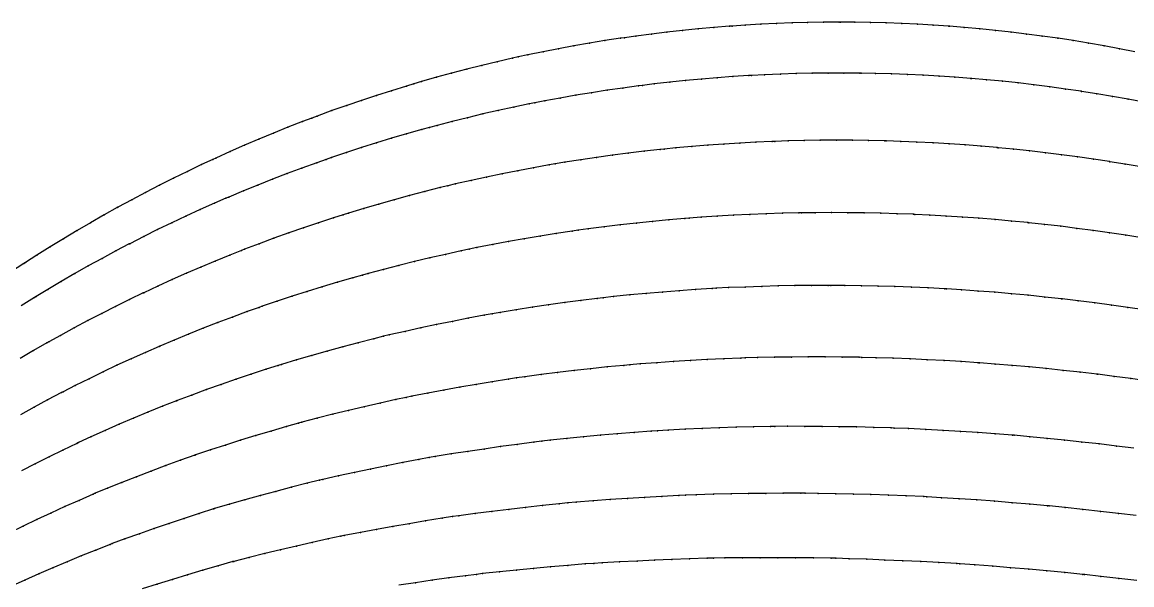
# Model space of a CAD drawing. Extents: x 0 to 4.67, y -4.5 to 1.66.
# Drawn here: x 0.754 to 1.985, y 1.036 to 1.66 of the extents above; entities that cross this region are included whole.
import ezdxf

# ---------------------------------------------------------------- set-up
doc = ezdxf.new("R2010")
doc.units = 0
doc.layers.get('0').update_dxf_attribs({"linetype": 'CONTINUOUS'})

msp = doc.modelspace()

# ---------------------------------------------------------------- linework, layer by layer
at = {"color": 4}
for points in [[(1.9881, 1.6273), (1.971, 1.6306), (1.954, 1.6338), (1.9368, 1.6367), (1.9197, 1.6396), (1.9028, 1.6421), (1.9025, 1.6422), (1.8853, 1.6446), (1.868, 1.6469), (1.8508, 1.649), (1.8335, 1.6509), (1.8162, 1.6526), (1.7989, 1.6542), (1.7823, 1.6555), (1.7816, 1.6555), (1.7642, 1.6567), (1.7469, 1.6577), (1.7295, 1.6585), (1.7121, 1.6592), (1.6948, 1.6596), (1.6774, 1.6599), (1.6616, 1.66), (1.66, 1.66), (1.6426, 1.6599), (1.6252, 1.6596), (1.6079, 1.6592), (1.5905, 1.6585), (1.5731, 1.6577), (1.5558, 1.6567), (1.5413, 1.6557), (1.5384, 1.6555), (1.5211, 1.6542), (1.5038, 1.6526), (1.4865, 1.6509), (1.4692, 1.649), (1.452, 1.6469), (1.4347, 1.6446), (1.422, 1.6428), (1.4175, 1.6422), (1.4003, 1.6396), (1.3832, 1.6367), (1.366, 1.6338), (1.349, 1.6306), (1.3319, 1.6273), (1.3149, 1.6237), (1.3042, 1.6214), (1.2979, 1.62), (1.2809, 1.6161), (1.264, 1.6121), (1.2472, 1.6079), (1.2304, 1.6034), (1.2136, 1.5989), (1.1969, 1.5941), (1.1885, 1.5916), (1.1802, 1.5892), (1.1636, 1.584), (1.147, 1.5788), (1.1305, 1.5733), (1.1141, 1.5677), (1.0977, 1.5619), (1.0814, 1.5559), (1.0755, 1.5537), (1.0651, 1.5497), (1.0489, 1.5434), (1.0328, 1.537), (1.0167, 1.5303), (1.0007, 1.5235), (0.9848, 1.5165), (0.969, 1.5093), (0.9657, 1.5078), (0.9532, 1.502), (0.9375, 1.4945), (0.9219, 1.4869), (0.9064, 1.4791), (0.8909, 1.4711), (0.8756, 1.463), (0.8603, 1.4547), (0.8596, 1.4543), (0.8451, 1.4462), (0.83, 1.4376), (0.815, 1.4288), (0.8001, 1.4199), (0.7853, 1.4108), (0.7705, 1.4016), (0.7577, 1.3934), (0.7559, 1.3922), (0.7414, 1.3826)], [(1.9881, 1.6273), (1.971, 1.6306), (1.954, 1.6338), (1.9368, 1.6367), (1.9197, 1.6396), (1.9028, 1.6421), (1.9025, 1.6422), (1.8853, 1.6446), (1.868, 1.6469), (1.8508, 1.649), (1.8335, 1.6509), (1.8162, 1.6526), (1.7989, 1.6542), (1.7823, 1.6555), (1.7816, 1.6555), (1.7642, 1.6567), (1.7469, 1.6577), (1.7295, 1.6585), (1.7121, 1.6592), (1.6948, 1.6596), (1.6774, 1.6599), (1.6616, 1.66), (1.66, 1.66), (1.6426, 1.6599), (1.6252, 1.6596), (1.6079, 1.6592), (1.5905, 1.6585), (1.5731, 1.6577), (1.5558, 1.6567), (1.5413, 1.6557), (1.5384, 1.6555), (1.5211, 1.6542), (1.5038, 1.6526), (1.4865, 1.6509), (1.4692, 1.649), (1.452, 1.6469), (1.4347, 1.6446), (1.422, 1.6428), (1.4175, 1.6422), (1.4003, 1.6396), (1.3832, 1.6367), (1.366, 1.6338), (1.349, 1.6306), (1.3319, 1.6273), (1.3149, 1.6237), (1.3042, 1.6214), (1.2979, 1.62), (1.2809, 1.6161), (1.264, 1.6121), (1.2472, 1.6079), (1.2304, 1.6034), (1.2136, 1.5989), (1.1969, 1.5941), (1.1885, 1.5916), (1.1802, 1.5892), (1.1636, 1.584), (1.147, 1.5788), (1.1305, 1.5733), (1.1141, 1.5677), (1.0977, 1.5619), (1.0814, 1.5559), (1.0755, 1.5537), (1.0651, 1.5497), (1.0489, 1.5434), (1.0328, 1.537), (1.0167, 1.5303), (1.0007, 1.5235), (0.9848, 1.5165), (0.969, 1.5093), (0.9657, 1.5078), (0.9532, 1.502), (0.9375, 1.4945), (0.9219, 1.4869), (0.9064, 1.4791), (0.8909, 1.4711), (0.8756, 1.463), (0.8603, 1.4547), (0.8596, 1.4543), (0.8451, 1.4462), (0.83, 1.4376), (0.815, 1.4288), (0.8001, 1.4199), (0.7853, 1.4108), (0.7705, 1.4016), (0.7577, 1.3934), (0.7559, 1.3922), (0.7414, 1.3826)], [(1.9881, 1.6273), (1.971, 1.6306), (1.954, 1.6338), (1.9368, 1.6367), (1.9197, 1.6396), (1.9028, 1.6421), (1.9025, 1.6422), (1.8853, 1.6446), (1.868, 1.6469), (1.8508, 1.649), (1.8335, 1.6509), (1.8162, 1.6526), (1.7989, 1.6542), (1.7823, 1.6555), (1.7816, 1.6555), (1.7642, 1.6567), (1.7469, 1.6577), (1.7295, 1.6585), (1.7121, 1.6592), (1.6948, 1.6596), (1.6774, 1.6599), (1.6616, 1.66), (1.66, 1.66), (1.6426, 1.6599), (1.6252, 1.6596), (1.6079, 1.6592), (1.5905, 1.6585), (1.5731, 1.6577), (1.5558, 1.6567), (1.5413, 1.6557), (1.5384, 1.6555), (1.5211, 1.6542), (1.5038, 1.6526), (1.4865, 1.6509), (1.4692, 1.649), (1.452, 1.6469), (1.4347, 1.6446), (1.422, 1.6428), (1.4175, 1.6422), (1.4003, 1.6396), (1.3832, 1.6367), (1.366, 1.6338), (1.349, 1.6306), (1.3319, 1.6273), (1.3149, 1.6237), (1.3042, 1.6214), (1.2979, 1.62), (1.2809, 1.6161), (1.264, 1.6121), (1.2472, 1.6079), (1.2304, 1.6034), (1.2136, 1.5989), (1.1969, 1.5941), (1.1885, 1.5916), (1.1802, 1.5892), (1.1636, 1.584), (1.147, 1.5788), (1.1305, 1.5733), (1.1141, 1.5677), (1.0977, 1.5619), (1.0814, 1.5559), (1.0755, 1.5537), (1.0651, 1.5497), (1.0489, 1.5434), (1.0328, 1.537), (1.0167, 1.5303), (1.0007, 1.5235), (0.9848, 1.5165), (0.969, 1.5093), (0.9657, 1.5078), (0.9532, 1.502), (0.9375, 1.4945), (0.9219, 1.4869), (0.9064, 1.4791), (0.8909, 1.4711), (0.8756, 1.463), (0.8603, 1.4547), (0.8596, 1.4543), (0.8451, 1.4462), (0.83, 1.4376), (0.815, 1.4288), (0.8001, 1.4199), (0.7853, 1.4108), (0.7705, 1.4016), (0.7577, 1.3934), (0.7559, 1.3922), (0.7414, 1.3826)], [(1.9881, 1.6273), (1.971, 1.6306), (1.954, 1.6338), (1.9368, 1.6367), (1.9197, 1.6396), (1.9028, 1.6421), (1.9025, 1.6422), (1.8853, 1.6446), (1.868, 1.6469), (1.8508, 1.649), (1.8335, 1.6509), (1.8162, 1.6526), (1.7989, 1.6542), (1.7823, 1.6555), (1.7816, 1.6555), (1.7642, 1.6567), (1.7469, 1.6577), (1.7295, 1.6585), (1.7121, 1.6592), (1.6948, 1.6596), (1.6774, 1.6599), (1.6616, 1.66), (1.66, 1.66), (1.6426, 1.6599), (1.6252, 1.6596), (1.6079, 1.6592), (1.5905, 1.6585), (1.5731, 1.6577), (1.5558, 1.6567), (1.5413, 1.6557), (1.5384, 1.6555), (1.5211, 1.6542), (1.5038, 1.6526), (1.4865, 1.6509), (1.4692, 1.649), (1.452, 1.6469), (1.4347, 1.6446), (1.422, 1.6428), (1.4175, 1.6422), (1.4003, 1.6396), (1.3832, 1.6367), (1.366, 1.6338), (1.349, 1.6306), (1.3319, 1.6273), (1.3149, 1.6237), (1.3042, 1.6214), (1.2979, 1.62), (1.2809, 1.6161), (1.264, 1.6121), (1.2472, 1.6079), (1.2304, 1.6034), (1.2136, 1.5989), (1.1969, 1.5941), (1.1885, 1.5916), (1.1802, 1.5892), (1.1636, 1.584), (1.147, 1.5788), (1.1305, 1.5733), (1.1141, 1.5677), (1.0977, 1.5619), (1.0814, 1.5559), (1.0755, 1.5537), (1.0651, 1.5497), (1.0489, 1.5434), (1.0328, 1.537), (1.0167, 1.5303), (1.0007, 1.5235), (0.9848, 1.5165), (0.969, 1.5093), (0.9657, 1.5078), (0.9532, 1.502), (0.9375, 1.4945), (0.9219, 1.4869), (0.9064, 1.4791), (0.8909, 1.4711), (0.8756, 1.463), (0.8603, 1.4547), (0.8596, 1.4543), (0.8451, 1.4462), (0.83, 1.4376), (0.815, 1.4288), (0.8001, 1.4199), (0.7853, 1.4108), (0.7705, 1.4016), (0.7577, 1.3934), (0.7559, 1.3922), (0.7414, 1.3826)], [(1.9881, 1.6273), (1.971, 1.6306), (1.954, 1.6338), (1.9368, 1.6367), (1.9197, 1.6396), (1.9028, 1.6421), (1.9025, 1.6422), (1.8853, 1.6446), (1.868, 1.6469), (1.8508, 1.649), (1.8335, 1.6509), (1.8162, 1.6526), (1.7989, 1.6542), (1.7823, 1.6555), (1.7816, 1.6555), (1.7642, 1.6567), (1.7469, 1.6577), (1.7295, 1.6585), (1.7121, 1.6592), (1.6948, 1.6596), (1.6774, 1.6599), (1.6616, 1.66), (1.66, 1.66), (1.6426, 1.6599), (1.6252, 1.6596), (1.6079, 1.6592), (1.5905, 1.6585), (1.5731, 1.6577), (1.5558, 1.6567), (1.5413, 1.6557), (1.5384, 1.6555), (1.5211, 1.6542), (1.5038, 1.6526), (1.4865, 1.6509), (1.4692, 1.649), (1.452, 1.6469), (1.4347, 1.6446), (1.422, 1.6428), (1.4175, 1.6422), (1.4003, 1.6396), (1.3832, 1.6367), (1.366, 1.6338), (1.349, 1.6306), (1.3319, 1.6273), (1.3149, 1.6237), (1.3042, 1.6214), (1.2979, 1.62), (1.2809, 1.6161), (1.264, 1.6121), (1.2472, 1.6079), (1.2304, 1.6034), (1.2136, 1.5989), (1.1969, 1.5941), (1.1885, 1.5916), (1.1802, 1.5892), (1.1636, 1.584), (1.147, 1.5788), (1.1305, 1.5733), (1.1141, 1.5677), (1.0977, 1.5619), (1.0814, 1.5559), (1.0755, 1.5537), (1.0651, 1.5497), (1.0489, 1.5434), (1.0328, 1.537), (1.0167, 1.5303), (1.0007, 1.5235), (0.9848, 1.5165), (0.969, 1.5093), (0.9657, 1.5078), (0.9532, 1.502), (0.9375, 1.4945), (0.9219, 1.4869), (0.9064, 1.4791), (0.8909, 1.4711), (0.8756, 1.463), (0.8603, 1.4547), (0.8596, 1.4543), (0.8451, 1.4462), (0.83, 1.4376), (0.815, 1.4288), (0.8001, 1.4199), (0.7853, 1.4108), (0.7705, 1.4016), (0.7577, 1.3934), (0.7559, 1.3922), (0.7414, 1.3826)], [(1.9979, 1.5714), (1.9806, 1.5746), (1.9632, 1.5777), (1.9459, 1.5806), (1.9288, 1.5833), (1.9285, 1.5834), (1.9111, 1.5859), (1.8936, 1.5883), (1.8761, 1.5905), (1.8587, 1.5926), (1.8412, 1.5945), (1.8236, 1.5962), (1.8069, 1.5976), (1.8061, 1.5977), (1.7885, 1.5991), (1.771, 1.6002), (1.7534, 1.6012), (1.7358, 1.602), (1.7182, 1.6027), (1.7006, 1.6032), (1.6846, 1.6035), (1.683, 1.6035), (1.6654, 1.6036), (1.6478, 1.6036), (1.6302, 1.6033), (1.6126, 1.603), (1.5951, 1.6024), (1.5775, 1.6016), (1.5629, 1.6009), (1.5599, 1.6007), (1.5424, 1.5996), (1.5249, 1.5983), (1.5073, 1.5969), (1.4898, 1.5952), (1.4724, 1.5935), (1.4549, 1.5915), (1.4421, 1.5899), (1.4375, 1.5893), (1.4201, 1.587), (1.4027, 1.5845), (1.3854, 1.5818), (1.3681, 1.579), (1.3508, 1.5759), (1.3336, 1.5728), (1.3228, 1.5706), (1.3164, 1.5694), (1.2993, 1.5658), (1.2821, 1.5621), (1.2651, 1.5582), (1.2481, 1.5541), (1.2311, 1.5499), (1.2142, 1.5455), (1.2057, 1.5432), (1.1973, 1.541), (1.1805, 1.5362), (1.1637, 1.5313), (1.147, 1.5262), (1.1303, 1.5209), (1.1137, 1.5155), (1.0972, 1.5099), (1.0913, 1.5078), (1.0808, 1.5042), (1.0644, 1.4982), (1.048, 1.4921), (1.0318, 1.4859), (1.0156, 1.4794), (0.9995, 1.4729), (0.9834, 1.4661), (0.9801, 1.4647), (0.9675, 1.4592), (0.9516, 1.4521), (0.9358, 1.4448), (0.9201, 1.4374), (0.9044, 1.4299), (0.8889, 1.4222), (0.8734, 1.4143), (0.8727, 1.414), (0.858, 1.4063), (0.8427, 1.3981), (0.8275, 1.3897), (0.8124, 1.3812), (0.7974, 1.3725), (0.7825, 1.3637), (0.7696, 1.3559), (0.7677, 1.3548), (0.753, 1.3456)], [(1.9951, 1.4994), (1.9774, 1.5025), (1.9601, 1.5053), (1.9598, 1.5054), (1.9421, 1.508), (1.9244, 1.5106), (1.9067, 1.513), (1.8889, 1.5152), (1.8711, 1.5172), (1.8534, 1.5192), (1.8363, 1.5208), (1.8355, 1.5209), (1.8177, 1.5224), (1.7999, 1.5238), (1.782, 1.5251), (1.7642, 1.5261), (1.7464, 1.527), (1.7285, 1.5278), (1.7123, 1.5283), (1.7106, 1.5284), (1.6928, 1.5288), (1.6749, 1.529), (1.657, 1.5291), (1.6392, 1.529), (1.6214, 1.5287), (1.6035, 1.5283), (1.5887, 1.5278), (1.5857, 1.5277), (1.5679, 1.5269), (1.5501, 1.526), (1.5323, 1.5249), (1.5146, 1.5236), (1.4969, 1.5222), (1.4791, 1.5206), (1.4661, 1.5193), (1.4615, 1.5188), (1.4438, 1.5169), (1.4262, 1.5148), (1.4086, 1.5125), (1.391, 1.51), (1.3735, 1.5074), (1.356, 1.5047), (1.3451, 1.5029), (1.3386, 1.5017), (1.3212, 1.4986), (1.3038, 1.4953), (1.2865, 1.4918), (1.2692, 1.4883), (1.252, 1.4845), (1.2348, 1.4806), (1.2262, 1.4785), (1.2177, 1.4765), (1.2006, 1.4721), (1.1836, 1.4677), (1.1666, 1.4631), (1.1497, 1.4583), (1.1329, 1.4534), (1.1161, 1.4483), (1.11, 1.4464), (1.0994, 1.443), (1.0828, 1.4376), (1.0662, 1.432), (1.0497, 1.4262), (1.0333, 1.4203), (1.0169, 1.4143), (1.0006, 1.4081), (0.9972, 1.4067), (0.9844, 1.4017), (0.9683, 1.3951), (0.9523, 1.3883), (0.9363, 1.3815), (0.9204, 1.3745), (0.9046, 1.3673), (0.889, 1.36), (0.8882, 1.3597), (0.8733, 1.3525), (0.8578, 1.3448), (0.8424, 1.337), (0.8271, 1.329), (0.8119, 1.3209), (0.7967, 1.3127), (0.7836, 1.3054), (0.7817, 1.3043), (0.7668, 1.2957), (0.7519, 1.287)], [(1.9959, 1.4208), (1.9779, 1.4237), (1.9599, 1.4264), (1.9419, 1.4289), (1.9238, 1.4313), (1.9058, 1.4336), (1.8877, 1.4357), (1.8703, 1.4376), (1.8695, 1.4377), (1.8514, 1.4394), (1.8333, 1.441), (1.8151, 1.4425), (1.797, 1.4438), (1.7788, 1.445), (1.7607, 1.446), (1.7442, 1.4468), (1.7425, 1.4469), (1.7243, 1.4476), (1.7062, 1.4481), (1.688, 1.4485), (1.6698, 1.4487), (1.6517, 1.4488), (1.6336, 1.4487), (1.6185, 1.4486), (1.6154, 1.4485), (1.5973, 1.4481), (1.5792, 1.4475), (1.5611, 1.4468), (1.5431, 1.4459), (1.525, 1.4448), (1.507, 1.4437), (1.4937, 1.4427), (1.489, 1.4423), (1.4711, 1.4408), (1.4531, 1.4391), (1.4353, 1.4372), (1.4174, 1.4352), (1.3996, 1.433), (1.3818, 1.4308), (1.3706, 1.4292), (1.364, 1.4283), (1.3463, 1.4256), (1.3287, 1.4227), (1.311, 1.4198), (1.2934, 1.4166), (1.2759, 1.4134), (1.2585, 1.41), (1.2497, 1.4082), (1.241, 1.4063), (1.2237, 1.4025), (1.2064, 1.3986), (1.1891, 1.3945), (1.1719, 1.3902), (1.1548, 1.3858), (1.1377, 1.3813), (1.1316, 1.3796), (1.1207, 1.3766), (1.1038, 1.3716), (1.087, 1.3665), (1.0702, 1.3613), (1.0535, 1.356), (1.0368, 1.3505), (1.0203, 1.3449), (1.0168, 1.3437), (1.0038, 1.339), (0.9874, 1.333), (0.9711, 1.3268), (0.9548, 1.3205), (0.9387, 1.3141), (0.9226, 1.3075), (0.9067, 1.3008), (0.9059, 1.3005), (0.8908, 1.2938), (0.875, 1.2867), (0.8593, 1.2795), (0.8438, 1.2721), (0.8283, 1.2646), (0.8129, 1.257), (0.7995, 1.2502), (0.7976, 1.2492), (0.7824, 1.2412), (0.7673, 1.233), (0.7523, 1.2247)], [(1.9988, 1.341), (1.9804, 1.3437), (1.962, 1.3463), (1.9436, 1.3487), (1.9252, 1.3511), (1.9075, 1.3532), (1.9067, 1.3533), (1.8883, 1.3552), (1.8698, 1.3571), (1.8513, 1.3588), (1.8328, 1.3604), (1.8143, 1.3618), (1.7958, 1.3631), (1.779, 1.3642), (1.7773, 1.3643), (1.7588, 1.3653), (1.7403, 1.3661), (1.7218, 1.3668), (1.7033, 1.3673), (1.6848, 1.3677), (1.6663, 1.368), (1.651, 1.3681), (1.6479, 1.3681), (1.6294, 1.3681), (1.611, 1.3678), (1.5926, 1.3675), (1.5742, 1.367), (1.5558, 1.3663), (1.5375, 1.3656), (1.5239, 1.3649), (1.5192, 1.3646), (1.5009, 1.3635), (1.4826, 1.3622), (1.4644, 1.3607), (1.4462, 1.3592), (1.428, 1.3575), (1.4099, 1.3556), (1.3985, 1.3544), (1.3918, 1.3536), (1.3738, 1.3514), (1.3558, 1.349), (1.3378, 1.3465), (1.3199, 1.3438), (1.3021, 1.3411), (1.2843, 1.3382), (1.2754, 1.3366), (1.2665, 1.335), (1.2488, 1.3317), (1.2312, 1.3282), (1.2136, 1.3247), (1.1961, 1.3209), (1.1787, 1.3171), (1.1613, 1.3131), (1.155, 1.3116), (1.144, 1.3089), (1.1268, 1.3045), (1.1096, 1.2999), (1.0925, 1.2953), (1.0755, 1.2905), (1.0585, 1.2855), (1.0417, 1.2805), (1.0381, 1.2794), (1.0249, 1.2752), (1.0082, 1.2697), (0.9916, 1.2641), (0.975, 1.2583), (0.9586, 1.2525), (0.9422, 1.2465), (0.926, 1.2404), (0.9252, 1.2401), (0.9098, 1.234), (0.8937, 1.2274), (0.8777, 1.2208), (0.8619, 1.214), (0.8461, 1.2071), (0.8304, 1.2001), (0.8168, 1.1939), (0.8148, 1.1929), (0.7994, 1.1855), (0.784, 1.1779), (0.7687, 1.1702), (0.7536, 1.1624)], [(2.0025, 1.262), (1.9837, 1.2647), (1.9649, 1.2672), (1.9469, 1.2695), (1.9461, 1.2696), (1.9273, 1.2718), (1.9084, 1.2738), (1.8896, 1.2758), (1.8707, 1.2776), (1.8519, 1.2793), (1.833, 1.2809), (1.8159, 1.2822), (1.8141, 1.2823), (1.7953, 1.2836), (1.7764, 1.2847), (1.7576, 1.2857), (1.7387, 1.2865), (1.7199, 1.2873), (1.701, 1.2879), (1.6854, 1.2883), (1.6822, 1.2884), (1.6634, 1.2886), (1.6446, 1.2887), (1.6259, 1.2887), (1.6071, 1.2886), (1.5884, 1.2884), (1.5697, 1.288), (1.5559, 1.2876), (1.551, 1.2874), (1.5323, 1.2867), (1.5137, 1.2858), (1.4951, 1.2848), (1.4766, 1.2836), (1.4581, 1.2823), (1.4396, 1.281), (1.428, 1.28), (1.4212, 1.2794), (1.4028, 1.2776), (1.3844, 1.2756), (1.3661, 1.2736), (1.3479, 1.2714), (1.3297, 1.2691), (1.3115, 1.2667), (1.3025, 1.2654), (1.2935, 1.2641), (1.2754, 1.2612), (1.2575, 1.2582), (1.2395, 1.2551), (1.2217, 1.2519), (1.2039, 1.2486), (1.1862, 1.2452), (1.1798, 1.2439), (1.1686, 1.2414), (1.151, 1.2375), (1.1335, 1.2335), (1.116, 1.2294), (1.0987, 1.2251), (1.0814, 1.2208), (1.0642, 1.2163), (1.0606, 1.2153), (1.0471, 1.2115), (1.0301, 1.2065), (1.0131, 1.2015), (0.9963, 1.1963), (0.9795, 1.191), (0.9629, 1.1856), (0.9463, 1.1801), (0.9455, 1.1799), (0.9298, 1.1742), (0.9134, 1.1682), (0.8971, 1.1621), (0.8809, 1.1559), (0.8648, 1.1496), (0.8489, 1.1432), (0.835, 1.1375), (0.833, 1.1367), (0.8172, 1.1297), (0.8016, 1.1227), (0.786, 1.1156), (0.7706, 1.1084), (0.7553, 1.1011), (0.7401, 1.0937)], [(1.9869, 1.1876), (1.9677, 1.1899), (1.9485, 1.1922), (1.9293, 1.1944), (1.91, 1.1965), (1.8908, 1.1984), (1.8716, 1.2002), (1.8541, 1.2018), (1.8523, 1.202), (1.8331, 1.2034), (1.8139, 1.2048), (1.7946, 1.2061), (1.7754, 1.2073), (1.7562, 1.2083), (1.737, 1.2092), (1.721, 1.2099), (1.7178, 1.2101), (1.6986, 1.2106), (1.6795, 1.2111), (1.6603, 1.2114), (1.6412, 1.2116), (1.6221, 1.2117), (1.603, 1.2118), (1.5889, 1.2117), (1.584, 1.2116), (1.565, 1.2112), (1.546, 1.2107), (1.527, 1.2101), (1.5081, 1.2093), (1.4892, 1.2085), (1.4704, 1.2075), (1.4586, 1.2068), (1.4516, 1.2064), (1.4328, 1.205), (1.4141, 1.2035), (1.3955, 1.2019), (1.3768, 1.2001), (1.3583, 1.1983), (1.3398, 1.1964), (1.3306, 1.1953), (1.3214, 1.1942), (1.303, 1.1918), (1.2846, 1.1893), (1.2664, 1.1866), (1.2482, 1.1839), (1.23, 1.1811), (1.212, 1.1782), (1.2054, 1.1771), (1.194, 1.1749), (1.1761, 1.1715), (1.1582, 1.168), (1.1404, 1.1644), (1.1227, 1.1606), (1.1051, 1.1568), (1.0876, 1.1529), (1.0839, 1.152), (1.0701, 1.1486), (1.0528, 1.1442), (1.0355, 1.1396), (1.0183, 1.135), (1.0012, 1.1302), (0.9842, 1.1254), (0.9673, 1.1205), (0.9665, 1.1202), (0.9505, 1.1151), (0.9338, 1.1097), (0.9172, 1.1041), (0.9007, 1.0984), (0.8843, 1.0927), (0.868, 1.0869), (0.8538, 1.0817), (0.8518, 1.0809), (0.8357, 1.0745), (0.8197, 1.0681), (0.8039, 1.0615), (0.7881, 1.0549), (0.7725, 1.0481), (0.757, 1.0413), (0.7463, 1.0365)], [(1.9893, 1.1128), (1.9697, 1.1152), (1.9501, 1.1175), (1.9305, 1.1197), (1.9108, 1.1218), (1.8931, 1.1236), (1.8912, 1.1237), (1.8716, 1.1255), (1.852, 1.1271), (1.8324, 1.1286), (1.8128, 1.1301), (1.7932, 1.1314), (1.7736, 1.1326), (1.7573, 1.1336), (1.754, 1.1338), (1.7345, 1.1346), (1.7149, 1.1354), (1.6954, 1.136), (1.6759, 1.1366), (1.6564, 1.1371), (1.637, 1.1374), (1.6226, 1.1376), (1.6176, 1.1376), (1.5981, 1.1376), (1.5788, 1.1374), (1.5595, 1.1372), (1.5402, 1.1368), (1.5209, 1.1364), (1.5017, 1.1358), (1.4897, 1.1354), (1.4825, 1.1351), (1.4634, 1.1341), (1.4443, 1.133), (1.4253, 1.1318), (1.4063, 1.1305), (1.3874, 1.1291), (1.3685, 1.1276), (1.3591, 1.1268), (1.3497, 1.1259), (1.331, 1.1239), (1.3123, 1.1218), (1.2937, 1.1197), (1.2751, 1.1174), (1.2566, 1.115), (1.2382, 1.1126), (1.2315, 1.1117), (1.2198, 1.1098), (1.2016, 1.1069), (1.1833, 1.1038), (1.1652, 1.1007), (1.1472, 1.0975), (1.1292, 1.0941), (1.1113, 1.0907), (1.1076, 1.09), (1.0935, 1.0869), (1.0758, 1.083), (1.0582, 1.0789), (1.0407, 1.0748), (1.0233, 1.0706), (1.0059, 1.0663), (0.9887, 1.0619), (0.9879, 1.0617), (0.9715, 1.057), (0.9545, 1.0521), (0.9376, 1.0471), (0.9207, 1.0419), (0.904, 1.0367), (0.8874, 1.0314)], [(1.9903, 1.0408), (1.9703, 1.0431), (1.9503, 1.0454), (1.9322, 1.0474), (1.9303, 1.0476), (1.9103, 1.0496), (1.8903, 1.0515), (1.8703, 1.0533), (1.8503, 1.055), (1.8304, 1.0566), (1.8104, 1.0581), (1.7938, 1.0593), (1.7905, 1.0595), (1.7705, 1.0606), (1.7506, 1.0617), (1.7307, 1.0626), (1.7108, 1.0635), (1.6909, 1.0643), (1.6711, 1.065), (1.6565, 1.0654), (1.6513, 1.0655), (1.6315, 1.0658), (1.6118, 1.066), (1.5921, 1.0661), (1.5724, 1.0661), (1.5528, 1.066), (1.5332, 1.0658), (1.5209, 1.0657), (1.5137, 1.0655), (1.4942, 1.0648), (1.4747, 1.0641), (1.4553, 1.0633), (1.436, 1.0624), (1.4167, 1.0614), (1.3975, 1.0604), (1.3879, 1.0598), (1.3783, 1.0591), (1.3592, 1.0575), (1.3401, 1.0558), (1.3211, 1.0541), (1.3022, 1.0523), (1.2833, 1.0504), (1.2646, 1.0484), (1.2578, 1.0476), (1.2458, 1.0461), (1.2272, 1.0436), (1.2087, 1.041), (1.1902, 1.0383), (1.1718, 1.0355)]]:
    msp.add_lwpolyline(points, dxfattribs=at)
at = {"color": 2}
for p in [(1.4692, 1.649), (1.4692, 1.649, 0.0018), (1.4692, 1.649, 0.0072), (1.4692, 1.649, 0.0161), (1.4692, 1.649, 0.0286), (1.4865, 1.6509), (1.4865, 1.6509, 0.0018), (1.4865, 1.6509, 0.0072), (1.4865, 1.6509, 0.0161), (1.4865, 1.6509, 0.0286), (1.5038, 1.6526), (1.5038, 1.6526, 0.0018), (1.5038, 1.6526, 0.0072), (1.5038, 1.6526, 0.0161), (1.5038, 1.6526, 0.0286), (1.5211, 1.6542), (1.5211, 1.6542, 0.0018), (1.5211, 1.6542, 0.0072), (1.5211, 1.6542, 0.0161), (1.5211, 1.6542, 0.0286), (1.5384, 1.6555), (1.5384, 1.6555, 0.0018), (1.5384, 1.6555, 0.0072), (1.5384, 1.6555, 0.0161), (1.5384, 1.6555, 0.0286), (1.5413, 1.6557), (1.5413, 1.6557, 0.0018), (1.5413, 1.6557, 0.0072), (1.5413, 1.6557, 0.0161), (1.5413, 1.6557, 0.0286), (1.5558, 1.6567), (1.5558, 1.6567, 0.0018), (1.5558, 1.6567, 0.0072), (1.5558, 1.6567, 0.0161), (1.5558, 1.6567, 0.0286), (1.5731, 1.6577), (1.5731, 1.6577, 0.0018), (1.5731, 1.6577, 0.0072), (1.5731, 1.6577, 0.0161), (1.5731, 1.6577, 0.0286), (1.5905, 1.6585), (1.5905, 1.6585, 0.0018), (1.5905, 1.6585, 0.0072), (1.5905, 1.6585, 0.0161), (1.5905, 1.6585, 0.0286), (1.6079, 1.6592), (1.6079, 1.6592, 0.0018), (1.6079, 1.6592, 0.0072), (1.6079, 1.6592, 0.0161), (1.6079, 1.6592, 0.0286), (1.6252, 1.6596), (1.6252, 1.6596, 0.0018), (1.6252, 1.6596, 0.0072), (1.6252, 1.6596, 0.0161), (1.6252, 1.6596, 0.0286), (1.6426, 1.6599), (1.6426, 1.6599, 0.0018), (1.6426, 1.6599, 0.0072), (1.6426, 1.6599, 0.0161), (1.6426, 1.6599, 0.0286), (1.66, 1.66), (1.66, 1.66, 0.0018), (1.66, 1.66, 0.0072), (1.66, 1.66, 0.0161), (1.66, 1.66, 0.0286), (1.6616, 1.66), (1.6616, 1.66, 0.0018), (1.6616, 1.66, 0.0072), (1.6616, 1.66, 0.0161), (1.6616, 1.66, 0.0286), (1.6774, 1.6599), (1.6774, 1.6599, 0.0018), (1.6774, 1.6599, 0.0072), (1.6774, 1.6599, 0.0161), (1.6774, 1.6599, 0.0286), (1.6948, 1.6596), (1.6948, 1.6596, 0.0018), (1.6948, 1.6596, 0.0072), (1.6948, 1.6596, 0.0161), (1.6948, 1.6596, 0.0286), (1.7121, 1.6592), (1.7121, 1.6592, 0.0018), (1.7121, 1.6592, 0.0072), (1.7121, 1.6592, 0.0161), (1.7121, 1.6592, 0.0286), (1.7295, 1.6585), (1.7295, 1.6585, 0.0018), (1.7295, 1.6585, 0.0072), (1.7295, 1.6585, 0.0161), (1.7295, 1.6585, 0.0286), (1.7469, 1.6577), (1.7469, 1.6577, 0.0018), (1.7469, 1.6577, 0.0072), (1.7469, 1.6577, 0.0161), (1.7469, 1.6577, 0.0286), (1.7642, 1.6567), (1.7642, 1.6567, 0.0018), (1.7642, 1.6567, 0.0072), (1.7642, 1.6567, 0.0161), (1.7642, 1.6567, 0.0286), (1.7816, 1.6555), (1.7816, 1.6555, 0.0018), (1.7816, 1.6555, 0.0072), (1.7816, 1.6555, 0.0161), (1.7816, 1.6555, 0.0286), (1.7823, 1.6555), (1.7823, 1.6555, 0.0018), (1.7823, 1.6555, 0.0072), (1.7823, 1.6555, 0.0161), (1.7823, 1.6555, 0.0286), (1.7989, 1.6542), (1.7989, 1.6542, 0.0018), (1.7989, 1.6542, 0.0072), (1.7989, 1.6542, 0.0161), (1.7989, 1.6542, 0.0286), (1.8162, 1.6526), (1.8162, 1.6526, 0.0018), (1.8162, 1.6526, 0.0072), (1.8162, 1.6526, 0.0161), (1.8162, 1.6526, 0.0286), (1.8335, 1.6509), (1.8335, 1.6509, 0.0018), (1.8335, 1.6509, 0.0072), (1.8335, 1.6509, 0.0161), (1.8335, 1.6509, 0.0286), (1.8508, 1.649), (1.8508, 1.649, 0.0018), (1.8508, 1.649, 0.0072), (1.8508, 1.649, 0.0161), (1.8508, 1.649, 0.0286), (1.3832, 1.6367), (1.3832, 1.6367, 0.0018), (1.3832, 1.6367, 0.0072), (1.3832, 1.6367, 0.0161), (1.3832, 1.6367, 0.0286), (1.4003, 1.6396), (1.4003, 1.6396, 0.0018), (1.4003, 1.6396, 0.0072), (1.4003, 1.6396, 0.0161), (1.4003, 1.6396, 0.0286), (1.4175, 1.6422), (1.4175, 1.6422, 0.0018), (1.4175, 1.6422, 0.0072), (1.4175, 1.6422, 0.0161), (1.4175, 1.6422, 0.0286), (1.422, 1.6428), (1.422, 1.6428, 0.0018), (1.422, 1.6428, 0.0072), (1.422, 1.6428, 0.0161), (1.422, 1.6428, 0.0286), (1.4347, 1.6446), (1.4347, 1.6446, 0.0018), (1.4347, 1.6446, 0.0072), (1.4347, 1.6446, 0.0161), (1.4347, 1.6446, 0.0286), (1.452, 1.6469), (1.452, 1.6469, 0.0018), (1.452, 1.6469, 0.0072), (1.452, 1.6469, 0.0161), (1.452, 1.6469, 0.0286), (1.868, 1.6469), (1.868, 1.6469, 0.0018), (1.868, 1.6469, 0.0072), (1.868, 1.6469, 0.0161), (1.868, 1.6469, 0.0286), (1.8853, 1.6446), (1.8853, 1.6446, 0.0018), (1.8853, 1.6446, 0.0072), (1.8853, 1.6446, 0.0161), (1.8853, 1.6446, 0.0286), (1.9025, 1.6422), (1.9025, 1.6422, 0.0018), (1.9025, 1.6422, 0.0072), (1.9025, 1.6422, 0.0161), (1.9025, 1.6422, 0.0286), (1.9028, 1.6421), (1.9028, 1.6421, 0.0018), (1.9028, 1.6421, 0.0072), (1.9028, 1.6421, 0.0161), (1.9028, 1.6421, 0.0286), (1.9197, 1.6396), (1.9197, 1.6396, 0.0018), (1.9197, 1.6396, 0.0072), (1.9197, 1.6396, 0.0161), (1.9197, 1.6396, 0.0286), (1.9368, 1.6367), (1.9368, 1.6367, 0.0018), (1.9368, 1.6367, 0.0072), (1.9368, 1.6367, 0.0161), (1.9368, 1.6367, 0.0286), (1.3319, 1.6273), (1.3319, 1.6273, 0.0018), (1.3319, 1.6273, 0.0072), (1.3319, 1.6273, 0.0161), (1.3319, 1.6273, 0.0286), (1.349, 1.6306), (1.349, 1.6306, 0.0018), (1.349, 1.6306, 0.0072), (1.349, 1.6306, 0.0161), (1.349, 1.6306, 0.0286), (1.366, 1.6338), (1.366, 1.6338, 0.0018), (1.366, 1.6338, 0.0072), (1.366, 1.6338, 0.0161), (1.366, 1.6338, 0.0286), (1.954, 1.6338), (1.954, 1.6338, 0.0018), (1.954, 1.6338, 0.0072), (1.954, 1.6338, 0.0161), (1.954, 1.6338, 0.0286), (1.971, 1.6306), (1.971, 1.6306, 0.0018), (1.971, 1.6306, 0.0072), (1.971, 1.6306, 0.0161), (1.971, 1.6306, 0.0286), (1.264, 1.6121), (1.264, 1.6121, 0.0018), (1.264, 1.6121, 0.0072), (1.264, 1.6121, 0.0161), (1.264, 1.6121, 0.0286), (1.2809, 1.6161), (1.2809, 1.6161, 0.0018), (1.2809, 1.6161, 0.0072), (1.2809, 1.6161, 0.0161), (1.2809, 1.6161, 0.0286), (1.2979, 1.62), (1.2979, 1.62, 0.0018), (1.2979, 1.62, 0.0072), (1.2979, 1.62, 0.0161), (1.2979, 1.62, 0.0286), (1.3042, 1.6214), (1.3042, 1.6214, 0.0018), (1.3042, 1.6214, 0.0072), (1.3042, 1.6214, 0.0161), (1.3042, 1.6214, 0.0286), (1.3149, 1.6237), (1.3149, 1.6237, 0.0018), (1.3149, 1.6237, 0.0072), (1.3149, 1.6237, 0.0161), (1.3149, 1.6237, 0.0286), (1.2304, 1.6034), (1.2304, 1.6034, 0.0018), (1.2304, 1.6034, 0.0072), (1.2304, 1.6034, 0.0161), (1.2304, 1.6034, 0.0286), (1.2472, 1.6079), (1.2472, 1.6079, 0.0018), (1.2472, 1.6079, 0.0072), (1.2472, 1.6079, 0.0161), (1.2472, 1.6079, 0.0286), (1.5424, 1.5996, 0.0648), (1.5599, 1.6007, 0.0648), (1.5629, 1.6009, 0.0648), (1.5775, 1.6016, 0.0648), (1.5951, 1.6024, 0.0648), (1.6126, 1.603, 0.0648), (1.6302, 1.6033, 0.0648), (1.6478, 1.6036, 0.0648), (1.6654, 1.6036, 0.0648), (1.683, 1.6035, 0.0648), (1.6846, 1.6035, 0.0648), (1.7006, 1.6032, 0.0648), (1.7182, 1.6027, 0.0648), (1.7358, 1.602, 0.0648), (1.7534, 1.6012, 0.0648), (1.771, 1.6002, 0.0648), (1.1802, 1.5892), (1.1802, 1.5892, 0.0018), (1.1802, 1.5892, 0.0072), (1.1802, 1.5892, 0.0161), (1.1802, 1.5892, 0.0286), (1.1885, 1.5916), (1.1885, 1.5916, 0.0018), (1.1885, 1.5916, 0.0072), (1.1885, 1.5916, 0.0161), (1.1885, 1.5916, 0.0286), (1.1969, 1.5941), (1.1969, 1.5941, 0.0018), (1.1969, 1.5941, 0.0072), (1.1969, 1.5941, 0.0161), (1.1969, 1.5941, 0.0286), (1.2136, 1.5989), (1.2136, 1.5989, 0.0018), (1.2136, 1.5989, 0.0072), (1.2136, 1.5989, 0.0161), (1.2136, 1.5989, 0.0286), (1.4375, 1.5893, 0.0648), (1.4421, 1.5899, 0.0648), (1.4549, 1.5915, 0.0648), (1.4724, 1.5935, 0.0648), (1.4898, 1.5952, 0.0648), (1.5073, 1.5969, 0.0648), (1.5249, 1.5983, 0.0648), (1.7885, 1.5991, 0.0648), (1.8061, 1.5977, 0.0648), (1.8069, 1.5976, 0.0648), (1.8236, 1.5962, 0.0648), (1.8412, 1.5945, 0.0648), (1.8587, 1.5926, 0.0648), (1.8761, 1.5905, 0.0648), (1.8936, 1.5883, 0.0648), (1.147, 1.5788), (1.147, 1.5788, 0.0018), (1.147, 1.5788, 0.0072), (1.147, 1.5788, 0.0161), (1.147, 1.5788, 0.0286), (1.1636, 1.584), (1.1636, 1.584, 0.0018), (1.1636, 1.584, 0.0072), (1.1636, 1.584, 0.0161), (1.1636, 1.584, 0.0286), (1.3508, 1.5759, 0.0648), (1.3681, 1.579, 0.0648), (1.3854, 1.5818, 0.0648), (1.4027, 1.5845, 0.0648), (1.4201, 1.587, 0.0648), (1.9111, 1.5859, 0.0648), (1.9285, 1.5834, 0.0648), (1.9288, 1.5833, 0.0648), (1.9459, 1.5806, 0.0648), (1.9632, 1.5777, 0.0648), (1.1141, 1.5677), (1.1141, 1.5677, 0.0018), (1.1141, 1.5677, 0.0072), (1.1141, 1.5677, 0.0161), (1.1141, 1.5677, 0.0286), (1.1305, 1.5733), (1.1305, 1.5733, 0.0018), (1.1305, 1.5733, 0.0072), (1.1305, 1.5733, 0.0161), (1.1305, 1.5733, 0.0286), (1.2993, 1.5658, 0.0648), (1.3164, 1.5694, 0.0648), (1.3228, 1.5706, 0.0648), (1.3336, 1.5728, 0.0648), (1.9806, 1.5746, 0.0648), (1.0755, 1.5537), (1.0755, 1.5537, 0.0018), (1.0755, 1.5537, 0.0072), (1.0755, 1.5537, 0.0161), (1.0755, 1.5537, 0.0286), (1.0814, 1.5559), (1.0814, 1.5559, 0.0018), (1.0814, 1.5559, 0.0072), (1.0814, 1.5559, 0.0161), (1.0814, 1.5559, 0.0286), (1.0977, 1.5619), (1.0977, 1.5619, 0.0018), (1.0977, 1.5619, 0.0072), (1.0977, 1.5619, 0.0161), (1.0977, 1.5619, 0.0286), (1.2481, 1.5541, 0.0648), (1.2651, 1.5582, 0.0648), (1.2821, 1.5621, 0.0648), (1.0489, 1.5434), (1.0489, 1.5434, 0.0018), (1.0489, 1.5434, 0.0072), (1.0489, 1.5434, 0.0161), (1.0489, 1.5434, 0.0286), (1.0651, 1.5497), (1.0651, 1.5497, 0.0018), (1.0651, 1.5497, 0.0072), (1.0651, 1.5497, 0.0161), (1.0651, 1.5497, 0.0286), (1.1973, 1.541, 0.0648), (1.2057, 1.5432, 0.0648), (1.2142, 1.5455, 0.0648), (1.2311, 1.5499, 0.0648), (1.0167, 1.5303), (1.0167, 1.5303, 0.0018), (1.0167, 1.5303, 0.0072), (1.0167, 1.5303, 0.0161), (1.0167, 1.5303, 0.0286), (1.0328, 1.537), (1.0328, 1.537, 0.0018), (1.0328, 1.537, 0.0072), (1.0328, 1.537, 0.0161), (1.0328, 1.537, 0.0286), (1.147, 1.5262, 0.0648), (1.1637, 1.5313, 0.0648), (1.1805, 1.5362, 0.0648), (1.5501, 1.526, 0.1112), (1.5679, 1.5269, 0.1112), (1.5857, 1.5277, 0.1112), (1.5887, 1.5278, 0.1112), (1.6035, 1.5283, 0.1112), (1.6214, 1.5287, 0.1112), (1.6392, 1.529, 0.1112), (1.657, 1.5291, 0.1112), (1.6749, 1.529, 0.1112), (1.6928, 1.5288, 0.1112), (1.7106, 1.5284, 0.1112), (1.7123, 1.5283, 0.1112), (1.7285, 1.5278, 0.1112), (1.7464, 1.527, 0.1112), (1.7642, 1.5261, 0.1112), (0.9848, 1.5165), (0.9848, 1.5165, 0.0018), (0.9848, 1.5165, 0.0072), (0.9848, 1.5165, 0.0161), (0.9848, 1.5165, 0.0286), (1.0007, 1.5235), (1.0007, 1.5235, 0.0018), (1.0007, 1.5235, 0.0072), (1.0007, 1.5235, 0.0161), (1.0007, 1.5235, 0.0286), (1.1137, 1.5155, 0.0648), (1.1303, 1.5209, 0.0648), (1.4262, 1.5148, 0.1112), (1.4438, 1.5169, 0.1112), (1.4615, 1.5188, 0.1112), (1.4661, 1.5193, 0.1112), (1.4791, 1.5206, 0.1112), (1.4969, 1.5222, 0.1112), (1.5146, 1.5236, 0.1112), (1.5323, 1.5249, 0.1112), (1.782, 1.5251, 0.1112), (1.7999, 1.5238, 0.1112), (1.8177, 1.5224, 0.1112), (1.8355, 1.5209, 0.1112), (1.8363, 1.5208, 0.1112), (1.8534, 1.5192, 0.1112), (1.8711, 1.5172, 0.1112), (1.8889, 1.5152, 0.1112), (0.9532, 1.502), (0.9532, 1.502, 0.0018), (0.9532, 1.502, 0.0072), (0.9532, 1.502, 0.0161), (0.9532, 1.502, 0.0286), (0.9657, 1.5078), (0.9657, 1.5078, 0.0018), (0.9657, 1.5078, 0.0072), (0.9657, 1.5078, 0.0161), (0.9657, 1.5078, 0.0286), (0.969, 1.5093), (0.969, 1.5093, 0.0018), (0.969, 1.5093, 0.0072), (0.969, 1.5093, 0.0161), (0.969, 1.5093, 0.0286), (1.0808, 1.5042, 0.0648), (1.0913, 1.5078, 0.0648), (1.0972, 1.5099, 0.0648), (1.3386, 1.5017, 0.1112), (1.3451, 1.5029, 0.1112), (1.356, 1.5047, 0.1112), (1.3735, 1.5074, 0.1112), (1.391, 1.51, 0.1112), (1.4086, 1.5125, 0.1112), (1.9067, 1.513, 0.1112), (1.9244, 1.5106, 0.1112), (1.9421, 1.508, 0.1112), (1.9598, 1.5054, 0.1112), (1.9601, 1.5053, 0.1112), (1.9774, 1.5025, 0.1112), (0.9375, 1.4945), (0.9375, 1.4945, 0.0018), (0.9375, 1.4945, 0.0072), (0.9375, 1.4945, 0.0161), (0.9375, 1.4945, 0.0286), (1.048, 1.4921, 0.0648), (1.0644, 1.4982, 0.0648), (1.2865, 1.4918, 0.1112), (1.3038, 1.4953, 0.1112), (1.3212, 1.4986, 0.1112), (0.9064, 1.4791), (0.9064, 1.4791, 0.0018), (0.9064, 1.4791, 0.0072), (0.9064, 1.4791, 0.0161), (0.9064, 1.4791, 0.0286), (0.9219, 1.4869), (0.9219, 1.4869, 0.0018), (0.9219, 1.4869, 0.0072), (0.9219, 1.4869, 0.0161), (0.9219, 1.4869, 0.0286), (1.0156, 1.4794, 0.0648), (1.0318, 1.4859, 0.0648), (1.2262, 1.4785, 0.1112), (1.2348, 1.4806, 0.1112), (1.252, 1.4845, 0.1112), (1.2692, 1.4883, 0.1112), (0.8909, 1.4711), (0.8909, 1.4711, 0.0018), (0.8909, 1.4711, 0.0072), (0.8909, 1.4711, 0.0161), (0.8909, 1.4711, 0.0286), (0.9801, 1.4647, 0.0648), (0.9834, 1.4661, 0.0648), (0.9995, 1.4729, 0.0648), (1.1836, 1.4677, 0.1112), (1.2006, 1.4721, 0.1112), (1.2177, 1.4765, 0.1112), (0.8596, 1.4543), (0.8596, 1.4543, 0.0018), (0.8596, 1.4543, 0.0072), (0.8596, 1.4543, 0.0161), (0.8596, 1.4543, 0.0286), (0.8603, 1.4547), (0.8603, 1.4547, 0.0018), (0.8603, 1.4547, 0.0072), (0.8603, 1.4547, 0.0161), (0.8603, 1.4547, 0.0286), (0.8756, 1.463), (0.8756, 1.463, 0.0018), (0.8756, 1.463, 0.0072), (0.8756, 1.463, 0.0161), (0.8756, 1.463, 0.0286), (0.9516, 1.4521, 0.0648), (0.9675, 1.4592, 0.0648), (1.1329, 1.4534, 0.1112), (1.1497, 1.4583, 0.1112), (1.1666, 1.4631, 0.1112), (0.8451, 1.4462), (0.8451, 1.4462, 0.0018), (0.8451, 1.4462, 0.0072), (0.8451, 1.4462, 0.0161), (0.8451, 1.4462, 0.0286), (0.9358, 1.4448, 0.0648), (1.0994, 1.443, 0.1112), (1.11, 1.4464, 0.1112), (1.1161, 1.4483, 0.1112), (1.4711, 1.4408, 0.1701), (1.489, 1.4423, 0.1701), (1.4937, 1.4427, 0.1701), (1.507, 1.4437, 0.1701), (1.525, 1.4448, 0.1701), (1.5431, 1.4459, 0.1701), (1.5611, 1.4468, 0.1701), (1.5792, 1.4475, 0.1701), (1.5973, 1.4481, 0.1701), (1.6154, 1.4485, 0.1701), (1.6185, 1.4486, 0.1701), (1.6336, 1.4487, 0.1701), (1.6517, 1.4488, 0.1701), (1.6698, 1.4487, 0.1701), (1.688, 1.4485, 0.1701), (1.7062, 1.4481, 0.1701), (1.7243, 1.4476, 0.1701), (1.7425, 1.4469, 0.1701), (1.7442, 1.4468, 0.1701), (1.7607, 1.446, 0.1701), (1.7788, 1.445, 0.1701), (1.797, 1.4438, 0.1701), (1.8151, 1.4425, 0.1701), (1.8333, 1.441, 0.1701), (0.815, 1.4288), (0.815, 1.4288, 0.0018), (0.815, 1.4288, 0.0072), (0.815, 1.4288, 0.0161), (0.815, 1.4288, 0.0286), (0.83, 1.4376), (0.83, 1.4376, 0.0018), (0.83, 1.4376, 0.0072), (0.83, 1.4376, 0.0161), (0.83, 1.4376, 0.0286), (0.9044, 1.4299, 0.0648), (0.9201, 1.4374, 0.0648), (1.0662, 1.432, 0.1112), (1.0828, 1.4376, 0.1112), (1.364, 1.4283, 0.1701), (1.3706, 1.4292, 0.1701), (1.3818, 1.4308, 0.1701), (1.3996, 1.433, 0.1701), (1.4174, 1.4352, 0.1701), (1.4353, 1.4372, 0.1701), (1.4531, 1.4391, 0.1701), (1.8514, 1.4394, 0.1701), (1.8695, 1.4377, 0.1701), (1.8703, 1.4376, 0.1701), (1.8877, 1.4357, 0.1701), (1.9058, 1.4336, 0.1701), (1.9238, 1.4313, 0.1701), (1.9419, 1.4289, 0.1701), (0.8001, 1.4199), (0.8001, 1.4199, 0.0018), (0.8001, 1.4199, 0.0072), (0.8001, 1.4199, 0.0161), (0.8001, 1.4199, 0.0286), (0.8889, 1.4222, 0.0648), (1.0333, 1.4203, 0.1112), (1.0497, 1.4262, 0.1112), (1.2934, 1.4166, 0.1701), (1.311, 1.4198, 0.1701), (1.3287, 1.4227, 0.1701), (1.3463, 1.4256, 0.1701), (1.9599, 1.4264, 0.1701), (1.9779, 1.4237, 0.1701), (0.7853, 1.4108), (0.7853, 1.4108, 0.0018), (0.7853, 1.4108, 0.0072), (0.7853, 1.4108, 0.0161), (0.7853, 1.4108, 0.0286), (0.858, 1.4063, 0.0648), (0.8727, 1.414, 0.0648), (0.8734, 1.4143, 0.0648), (0.9972, 1.4067, 0.1112), (1.0006, 1.4081, 0.1112), (1.0169, 1.4143, 0.1112), (1.241, 1.4063, 0.1701), (1.2497, 1.4082, 0.1701), (1.2585, 1.41, 0.1701), (1.2759, 1.4134, 0.1701), (0.7559, 1.3922), (0.7559, 1.3922, 0.0018), (0.7559, 1.3922, 0.0072), (0.7559, 1.3922, 0.0161), (0.7559, 1.3922, 0.0286), (0.7577, 1.3934), (0.7577, 1.3934, 0.0018), (0.7577, 1.3934, 0.0072), (0.7577, 1.3934, 0.0161), (0.7577, 1.3934, 0.0286), (0.7705, 1.4016), (0.7705, 1.4016, 0.0018), (0.7705, 1.4016, 0.0072), (0.7705, 1.4016, 0.0161), (0.7705, 1.4016, 0.0286), (0.8427, 1.3981, 0.0648), (0.9683, 1.3951, 0.1112), (0.9844, 1.4017, 0.1112), (1.1891, 1.3945, 0.1701), (1.2064, 1.3986, 0.1701), (1.2237, 1.4025, 0.1701), (0.8124, 1.3812, 0.0648), (0.8275, 1.3897, 0.0648), (0.9363, 1.3815, 0.1112), (0.9523, 1.3883, 0.1112), (1.1316, 1.3796, 0.1701), (1.1377, 1.3813, 0.1701), (1.1548, 1.3858, 0.1701), (1.1719, 1.3902, 0.1701), (0.7974, 1.3725, 0.0648), (0.9046, 1.3673, 0.1112), (0.9204, 1.3745, 0.1112), (1.087, 1.3665, 0.1701), (1.1038, 1.3716, 0.1701), (1.1207, 1.3766, 0.1701), (1.5558, 1.3663, 0.2414), (1.5742, 1.367, 0.2414), (1.5926, 1.3675, 0.2414), (1.611, 1.3678, 0.2414), (1.6294, 1.3681, 0.2414), (1.6479, 1.3681, 0.2414), (1.651, 1.3681, 0.2414), (1.6663, 1.368, 0.2414), (1.6848, 1.3677, 0.2414), (1.7033, 1.3673, 0.2414), (1.7218, 1.3668, 0.2414), (1.7403, 1.3661, 0.2414), (0.7677, 1.3548, 0.0648), (0.7696, 1.3559, 0.0648), (0.7825, 1.3637, 0.0648), (0.8882, 1.3597, 0.1112), (0.889, 1.36, 0.1112), (1.0535, 1.356, 0.1701), (1.0702, 1.3613, 0.1701), (1.3918, 1.3536, 0.2414), (1.3985, 1.3544, 0.2414), (1.4099, 1.3556, 0.2414), (1.428, 1.3575, 0.2414), (1.4462, 1.3592, 0.2414), (1.4644, 1.3607, 0.2414), (1.4826, 1.3622, 0.2414), (1.5009, 1.3635, 0.2414), (1.5192, 1.3646, 0.2414), (1.5239, 1.3649, 0.2414), (1.5375, 1.3656, 0.2414), (1.7588, 1.3653, 0.2414), (1.7773, 1.3643, 0.2414), (1.779, 1.3642, 0.2414), (1.7958, 1.3631, 0.2414), (1.8143, 1.3618, 0.2414), (1.8328, 1.3604, 0.2414), (1.8513, 1.3588, 0.2414), (1.8698, 1.3571, 0.2414), (1.8883, 1.3552, 0.2414), (0.8578, 1.3448, 0.1112), (0.8733, 1.3525, 0.1112), (1.0168, 1.3437, 0.1701), (1.0203, 1.3449, 0.1701), (1.0368, 1.3505, 0.1701), (1.3199, 1.3438, 0.2414), (1.3378, 1.3465, 0.2414), (1.3558, 1.349, 0.2414), (1.3738, 1.3514, 0.2414), (1.9067, 1.3533, 0.2414), (1.9075, 1.3532, 0.2414), (1.9252, 1.3511, 0.2414), (1.9436, 1.3487, 0.2414), (1.962, 1.3463, 0.2414), (1.9804, 1.3437, 0.2414), (0.8271, 1.329, 0.1112), (0.8424, 1.337, 0.1112), (0.9874, 1.333, 0.1701), (1.0038, 1.339, 0.1701), (1.2488, 1.3317, 0.2414), (1.2665, 1.335, 0.2414), (1.2754, 1.3366, 0.2414), (1.2843, 1.3382, 0.2414), (1.3021, 1.3411, 0.2414), (0.8119, 1.3209, 0.1112), (0.9548, 1.3205, 0.1701), (0.9711, 1.3268, 0.1701), (1.1787, 1.3171, 0.2414), (1.1961, 1.3209, 0.2414), (1.2136, 1.3247, 0.2414), (1.2312, 1.3282, 0.2414), (0.7817, 1.3043, 0.1112), (0.7836, 1.3054, 0.1112), (0.7967, 1.3127, 0.1112), (0.9226, 1.3075, 0.1701), (0.9387, 1.3141, 0.1701), (1.1268, 1.3045, 0.2414), (1.144, 1.3089, 0.2414), (1.155, 1.3116, 0.2414), (1.1613, 1.3131, 0.2414), (0.7668, 1.2957, 0.1112), (0.8908, 1.2938, 0.1701), (0.9059, 1.3005, 0.1701), (0.9067, 1.3008, 0.1701), (1.0925, 1.2953, 0.2414), (1.1096, 1.2999, 0.2414), (0.875, 1.2867, 0.1701), (1.0417, 1.2805, 0.2414), (1.0585, 1.2855, 0.2414), (1.0755, 1.2905, 0.2414), (1.428, 1.28, 0.3252), (1.4396, 1.281, 0.3252), (1.4581, 1.2823, 0.3252), (1.4766, 1.2836, 0.3252), (1.4951, 1.2848, 0.3252), (1.5137, 1.2858, 0.3252), (1.5323, 1.2867, 0.3252), (1.551, 1.2874, 0.3252), (1.5559, 1.2876, 0.3252), (1.5697, 1.288, 0.3252), (1.5884, 1.2884, 0.3252), (1.6071, 1.2886, 0.3252), (1.6259, 1.2887, 0.3252), (1.6446, 1.2887, 0.3252), (1.6634, 1.2886, 0.3252), (1.6822, 1.2884, 0.3252), (1.6854, 1.2883, 0.3252), (1.701, 1.2879, 0.3252), (1.7199, 1.2873, 0.3252), (1.7387, 1.2865, 0.3252), (1.7576, 1.2857, 0.3252), (1.7764, 1.2847, 0.3252), (1.7953, 1.2836, 0.3252), (1.8141, 1.2823, 0.3252), (1.8159, 1.2822, 0.3252), (1.833, 1.2809, 0.3252), (0.8438, 1.2721, 0.1701), (0.8593, 1.2795, 0.1701), (1.0082, 1.2697, 0.2414), (1.0249, 1.2752, 0.2414), (1.0381, 1.2794, 0.2414), (1.3297, 1.2691, 0.3252), (1.3479, 1.2714, 0.3252), (1.3661, 1.2736, 0.3252), (1.3844, 1.2756, 0.3252), (1.4028, 1.2776, 0.3252), (1.4212, 1.2794, 0.3252), (1.8519, 1.2793, 0.3252), (1.8707, 1.2776, 0.3252), (1.8896, 1.2758, 0.3252), (1.9084, 1.2738, 0.3252), (1.9273, 1.2718, 0.3252), (1.9461, 1.2696, 0.3252), (1.9469, 1.2695, 0.3252), (0.8129, 1.257, 0.1701), (0.8283, 1.2646, 0.1701), (0.975, 1.2583, 0.2414), (0.9916, 1.2641, 0.2414), (1.2395, 1.2551, 0.3252), (1.2575, 1.2582, 0.3252), (1.2754, 1.2612, 0.3252), (1.2935, 1.2641, 0.3252), (1.3025, 1.2654, 0.3252), (1.3115, 1.2667, 0.3252), (1.9649, 1.2672, 0.3252), (1.9837, 1.2647, 0.3252), (0.7976, 1.2492, 0.1701), (0.7995, 1.2502, 0.1701), (0.9422, 1.2465, 0.2414), (0.9586, 1.2525, 0.2414), (1.1798, 1.2439, 0.3252), (1.1862, 1.2452, 0.3252), (1.2039, 1.2486, 0.3252), (1.2217, 1.2519, 0.3252), (0.7673, 1.233, 0.1701), (0.7824, 1.2412, 0.1701), (0.9098, 1.234, 0.2414), (0.9252, 1.2401, 0.2414), (0.926, 1.2404, 0.2414), (1.1335, 1.2335, 0.3252), (1.151, 1.2375, 0.3252), (1.1686, 1.2414, 0.3252), (0.8777, 1.2208, 0.2414), (0.8937, 1.2274, 0.2414), (1.0814, 1.2208, 0.3252), (1.0987, 1.2251, 0.3252), (1.116, 1.2294, 0.3252), (0.8461, 1.2071, 0.2414), (0.8619, 1.214, 0.2414), (1.0301, 1.2065, 0.3252), (1.0471, 1.2115, 0.3252), (1.0606, 1.2153, 0.3252), (1.0642, 1.2163, 0.3252), (1.4516, 1.2064, 0.4215), (1.4586, 1.2068, 0.4215), (1.4704, 1.2075, 0.4215), (1.4892, 1.2085, 0.4215), (1.5081, 1.2093, 0.4215), (1.527, 1.2101, 0.4215), (1.546, 1.2107, 0.4215), (1.565, 1.2112, 0.4215), (1.584, 1.2116, 0.4215), (1.5889, 1.2117, 0.4215), (1.603, 1.2118, 0.4215), (1.6221, 1.2117, 0.4215), (1.6412, 1.2116, 0.4215), (1.6603, 1.2114, 0.4215), (1.6795, 1.2111, 0.4215), (1.6986, 1.2106, 0.4215), (1.7178, 1.2101, 0.4215), (1.721, 1.2099, 0.4215), (1.737, 1.2092, 0.4215), (1.7562, 1.2083, 0.4215), (1.7754, 1.2073, 0.4215), (1.7946, 1.2061, 0.4215), (0.8168, 1.1939, 0.2414), (0.8304, 1.2001, 0.2414), (0.9963, 1.1963, 0.3252), (1.0131, 1.2015, 0.3252), (1.3214, 1.1942, 0.4215), (1.3306, 1.1953, 0.4215), (1.3398, 1.1964, 0.4215), (1.3583, 1.1983, 0.4215), (1.3768, 1.2001, 0.4215), (1.3955, 1.2019, 0.4215), (1.4141, 1.2035, 0.4215), (1.4328, 1.205, 0.4215), (1.8139, 1.2048, 0.4215), (1.8331, 1.2034, 0.4215), (1.8523, 1.202, 0.4215), (1.8541, 1.2018, 0.4215), (1.8716, 1.2002, 0.4215), (1.8908, 1.1984, 0.4215), (1.91, 1.1965, 0.4215), (1.9293, 1.1944, 0.4215), (0.7994, 1.1855, 0.2414), (0.8148, 1.1929, 0.2414), (0.9629, 1.1856, 0.3252), (0.9795, 1.191, 0.3252), (1.2482, 1.1839, 0.4215), (1.2664, 1.1866, 0.4215), (1.2846, 1.1893, 0.4215), (1.303, 1.1918, 0.4215), (1.9485, 1.1922, 0.4215), (1.9677, 1.1899, 0.4215), (0.7687, 1.1702, 0.2414), (0.784, 1.1779, 0.2414), (0.9298, 1.1742, 0.3252), (0.9455, 1.1799, 0.3252), (0.9463, 1.1801, 0.3252), (1.1761, 1.1715, 0.4215), (1.194, 1.1749, 0.4215), (1.2054, 1.1771, 0.4215), (1.212, 1.1782, 0.4215), (1.23, 1.1811, 0.4215), (0.8971, 1.1621, 0.3252), (0.9134, 1.1682, 0.3252), (1.1051, 1.1568, 0.4215), (1.1227, 1.1606, 0.4215), (1.1404, 1.1644, 0.4215), (1.1582, 1.168, 0.4215), (0.8648, 1.1496, 0.3252), (0.8809, 1.1559, 0.3252), (1.0701, 1.1486, 0.4215), (1.0839, 1.152, 0.4215), (1.0876, 1.1529, 0.4215), (0.833, 1.1367, 0.3252), (0.835, 1.1375, 0.3252), (0.8489, 1.1432, 0.3252), (1.0183, 1.135, 0.4215), (1.0355, 1.1396, 0.4215), (1.0528, 1.1442, 0.4215), (1.4443, 1.133, 0.5303), (1.4634, 1.1341, 0.5303), (1.4825, 1.1351, 0.5303), (1.4897, 1.1354, 0.5303), (1.5017, 1.1358, 0.5303), (1.5209, 1.1364, 0.5303), (1.5402, 1.1368, 0.5303), (1.5595, 1.1372, 0.5303), (1.5788, 1.1374, 0.5303), (1.5981, 1.1376, 0.5303), (1.6176, 1.1376, 0.5303), (1.6226, 1.1376, 0.5303), (1.637, 1.1374, 0.5303), (1.6564, 1.1371, 0.5303), (1.6759, 1.1366, 0.5303), (1.6954, 1.136, 0.5303), (1.7149, 1.1354, 0.5303), (1.7345, 1.1346, 0.5303), (1.754, 1.1338, 0.5303), (1.7573, 1.1336, 0.5303), (1.7736, 1.1326, 0.5303), (0.8016, 1.1227, 0.3252), (0.8172, 1.1297, 0.3252), (0.9665, 1.1202, 0.4215), (0.9673, 1.1205, 0.4215), (0.9842, 1.1254, 0.4215), (1.0012, 1.1302, 0.4215), (1.3123, 1.1218, 0.5303), (1.331, 1.1239, 0.5303), (1.3497, 1.1259, 0.5303), (1.3591, 1.1268, 0.5303), (1.3685, 1.1276, 0.5303), (1.3874, 1.1291, 0.5303), (1.4063, 1.1305, 0.5303), (1.4253, 1.1318, 0.5303), (1.7932, 1.1314, 0.5303), (1.8128, 1.1301, 0.5303), (1.8324, 1.1286, 0.5303), (1.852, 1.1271, 0.5303), (1.8716, 1.1255, 0.5303), (1.8912, 1.1237, 0.5303), (1.8931, 1.1236, 0.5303), (1.9108, 1.1218, 0.5303), (0.7706, 1.1084, 0.3252), (0.786, 1.1156, 0.3252), (0.9338, 1.1097, 0.4215), (0.9505, 1.1151, 0.4215), (1.2198, 1.1098, 0.5303), (1.2315, 1.1117, 0.5303), (1.2382, 1.1126, 0.5303), (1.2566, 1.115, 0.5303), (1.2751, 1.1174, 0.5303), (1.2937, 1.1197, 0.5303), (1.9305, 1.1197, 0.5303), (1.9501, 1.1175, 0.5303), (1.9697, 1.1152, 0.5303), (0.7553, 1.1011, 0.3252), (0.9007, 1.0984, 0.4215), (0.9172, 1.1041, 0.4215), (1.1472, 1.0975, 0.5303), (1.1652, 1.1007, 0.5303), (1.1833, 1.1038, 0.5303), (1.2016, 1.1069, 0.5303), (0.868, 1.0869, 0.4215), (0.8843, 1.0927, 0.4215), (1.0758, 1.083, 0.5303), (1.0935, 1.0869, 0.5303), (1.1076, 1.09, 0.5303), (1.1113, 1.0907, 0.5303), (1.1292, 1.0941, 0.5303), (0.8357, 1.0745, 0.4215), (0.8518, 1.0809, 0.4215), (0.8538, 1.0817, 0.4215), (1.0233, 1.0706, 0.5303), (1.0407, 1.0748, 0.5303), (1.0582, 1.0789, 0.5303), (0.8039, 1.0615, 0.4215), (0.8197, 1.0681, 0.4215), (0.9879, 1.0617, 0.5303), (0.9887, 1.0619, 0.5303), (1.0059, 1.0663, 0.5303), (1.3783, 1.0591, 0.6515), (1.3879, 1.0598, 0.6515), (1.3975, 1.0604, 0.6515), (1.4167, 1.0614, 0.6515), (1.436, 1.0624, 0.6515), (1.4553, 1.0633, 0.6515), (1.4747, 1.0641, 0.6515), (1.4942, 1.0648, 0.6515), (1.5137, 1.0655, 0.6515), (1.5209, 1.0657, 0.6515), (1.5332, 1.0658, 0.6515), (1.5528, 1.066, 0.6515), (1.5724, 1.0661, 0.6515), (1.5921, 1.0661, 0.6515), (1.6118, 1.066, 0.6515), (1.6315, 1.0658, 0.6515), (1.6513, 1.0655, 0.6515), (1.6565, 1.0654, 0.6515), (1.6711, 1.065, 0.6515), (1.6909, 1.0643, 0.6515), (1.7108, 1.0635, 0.6515), (1.7307, 1.0626, 0.6515), (1.7506, 1.0617, 0.6515), (1.7705, 1.0606, 0.6515), (1.7905, 1.0595, 0.6515), (1.7938, 1.0593, 0.6515), (0.7725, 1.0481, 0.4215), (0.7881, 1.0549, 0.4215), (0.9376, 1.0471, 0.5303), (0.9545, 1.0521, 0.5303), (0.9715, 1.057, 0.5303), (1.2458, 1.0461, 0.6515), (1.2578, 1.0476, 0.6515), (1.2646, 1.0484, 0.6515), (1.2833, 1.0504, 0.6515), (1.3022, 1.0523, 0.6515), (1.3211, 1.0541, 0.6515), (1.3401, 1.0558, 0.6515), (1.3592, 1.0575, 0.6515), (1.8104, 1.0581, 0.6515), (1.8304, 1.0566, 0.6515), (1.8503, 1.055, 0.6515), (1.8703, 1.0533, 0.6515), (1.8903, 1.0515, 0.6515), (1.9103, 1.0496, 0.6515), (1.9303, 1.0476, 0.6515), (1.9322, 1.0474, 0.6515), (0.757, 1.0413, 0.4215), (0.904, 1.0367, 0.5303), (0.9207, 1.0419, 0.5303), (1.1902, 1.0383, 0.6515), (1.2087, 1.041, 0.6515), (1.2272, 1.0436, 0.6515), (1.9503, 1.0454, 0.6515), (1.9703, 1.0431, 0.6515)]:
    msp.add_point(p, dxfattribs=at)

doc.saveas('drawing.dxf')
